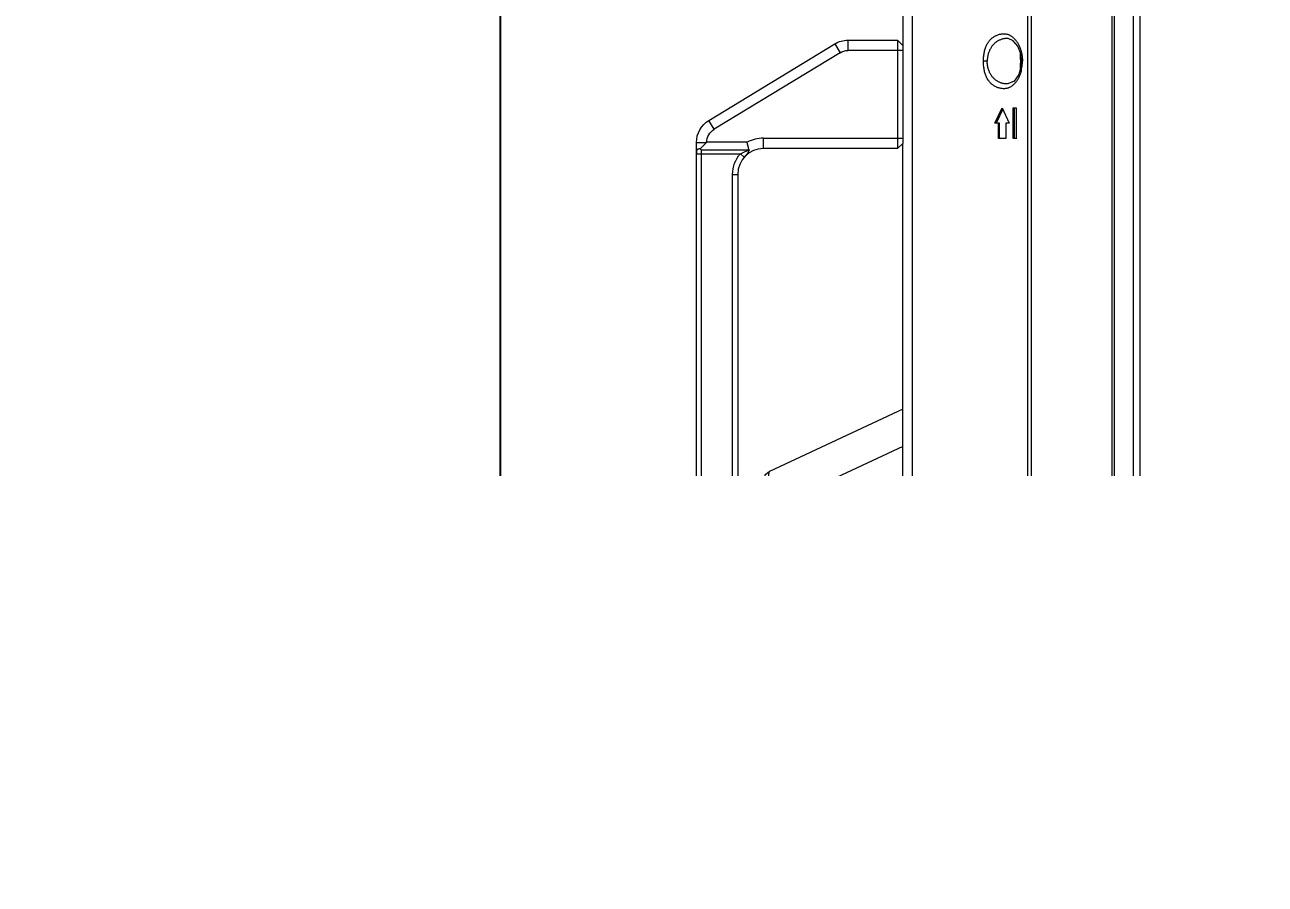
# Model space of a CAD drawing. Extents: x -382 to 1420, y -377 to 265.
# Drawn here: x 392.83 to 402.3, y -157.22 to -150.66 of the extents above; entities that cross this region are included whole.
import ezdxf
from ezdxf import colors
from ezdxf.entities.mleader import LeaderData, LeaderLine
from ezdxf.math import Vec2, Vec3

# ---------------------------------------------------------------- set-up
doc = ezdxf.new("R2010")
doc.units = 0
doc.header["$MEASUREMENT"] = 0
for name, color, linetype in [('AV-Anno-Iden', 154, 'CONTINUOUS'), ('AV-Detl-Obje', 84, 'CONTINUOUS'), ('AV-Detl-Obje-Brkt', 202, 'CONTINUOUS'), ('AV-Detl-Obje-Mont', 232, 'CONTINUOUS'), ('AV-Elev-Dims', 14, 'CONTINUOUS'), ('AV-Elev-Wall', 160, 'CONTINUOUS')]:
    doc.layers.add(name, color=color, linetype=linetype)
doc.styles.get("Standard").update_dxf_attribs({"font": 'arial.ttf'})

# ---------------------------------------------------------------- blocks, each defined once
blk = doc.blocks.new('A$C42D23839')
at = {"layer": 'AV-Detl-Obje-Brkt', "linetype": 'Continuous', "lineweight": 15}
for p, q in [((0.1358, 20.8786), (0, 20.8786)), ((0, 4.3889), (0, 20.8786)), ((0.3123, 20.8786), (0.1358, 20.8786)), ((0.1358, 4.3889), (0.1358, 20.8786)), ((0.3123, 20.8786), (0.3751, 20.8786)), ((0.3751, 20.8617), (0.3751, 20.8786)), ((0.4372, 20.7537), (0.4372, 18.4343))]:
    blk.add_line(p, q, dxfattribs=at)
blk.add_arc((0.3123, 20.7537), 0.1249, 0, 90, dxfattribs=at)
at = {"layer": 'AV-Detl-Obje-Mont', "linetype": 'Continuous', "lineweight": 15}
for p, q in [((1.7844, 21.219), (1.9989, 21.2283)), ((2.007, 21.2205), (2.007, 20.8869)), ((1.6874, 21.1947), (1.6869, 21.1945)), ((1.1789, 20.0062), (1.5605, 21.0548)), ((1.7735, 20.8741), (1.3919, 19.8255)), ((1.9985, 20.884), (1.7735, 20.8741)), ((1.9985, 19.0959), (1.9985, 20.884)), ((2.007, 20.8869), (2.007, 19.0989)), ((1.1638, 18.9818), (1.1638, 19.9207)), ((1.3919, 19.8255), (1.3919, 18.9788)), ((1.0778, 19.5731), (1.0778, 19.5422)), ((1.0778, 19.5731), (1.1638, 19.5731)), ((1.0778, 19.5422), (1.1638, 19.5422)), ((1.1013, 19.5422), (1.1013, 19.4797)), ((1.0076, 19.3752), (1.0076, 19.4797)), ((1.0076, 19.4797), (1.0244, 19.4797)), ((1.0244, 19.4797), (1.0244, 19.3752)), ((1.1638, 19.4797), (1.0244, 19.4797)), ((1.0076, 19.2706), (1.0076, 19.3752)), ((1.0076, 19.3752), (1.0077, 19.3752)), ((1.0077, 19.3752), (1.0244, 19.3752)), ((1.0244, 19.3752), (1.0244, 19.2706)), ((1.1638, 19.3752), (1.0244, 19.3752)), ((0.8374, 18.4383), (1.0076, 19.2394)), ((1.0077, 19.2706), (1.0076, 19.2706)), ((1.0076, 19.2706), (1.0076, 19.2394)), ((1.0076, 19.2394), (1.1638, 19.2394)), ((1.0244, 19.2706), (1.0077, 19.2706)), ((1.1638, 19.2706), (1.0244, 19.2706)), ((2.007, 19.0482), (2.007, 17.8486)), ((1.3925, 18.9739), (1.1716, 18.9739)), ((1.3919, 18.9788), (1.8814, 18.9788)), ((1.8821, 18.9739), (1.3925, 18.9739)), ((1.4136, 18.9583), (1.5386, 18.9583)), ((1.5073, 18.9583), (1.5073, 18.9739)), ((1.8713, 18.9739), (1.8713, 16.7474)), ((1.9025, 18.9756), (1.9025, 17.8486))]:
    blk.add_line(p, q, dxfattribs=at)
at = {"layer": 'AV-Detl-Obje-Mont', "linetype": 'Continuous', "lineweight": 15, "flags": 128}
for points in [[(1.7844, 21.219), (1.778, 21.2113), (1.7726, 21.1891), (1.7685, 21.1539), (1.766, 21.1077), (1.7653, 21.0532), (1.7664, 20.9938), (1.7692, 20.9329), (1.7735, 20.8741)], [(1.5605, 21.0548), (1.5587, 21.0347), (1.5664, 21.012), (1.5836, 20.9875), (1.6093, 20.9623), (1.6427, 20.9373), (1.6823, 20.9137), (1.7265, 20.8923), (1.7735, 20.8741)], [(1.1789, 20.0062), (1.177, 19.9861), (1.1848, 19.9634), (1.2019, 19.9389), (1.2277, 19.9136), (1.261, 19.8887), (1.3006, 19.8651), (1.3448, 19.8437), (1.3919, 19.8255)], [(1.1638, 19.9207), (1.1681, 19.9031), (1.1808, 19.8861), (1.2015, 19.8703), (1.2294, 19.8562), (1.2637, 19.8443), (1.3031, 19.835), (1.3463, 19.8287), (1.3919, 19.8255)]]:
    blk.add_lwpolyline(points, dxfattribs=at)
at = {"layer": 'AV-Detl-Obje-Mont', "linetype": 'Continuous', "lineweight": 15}
for centre, radius, start, end in [((1.7953, 20.9694), 0.2498, 92.5, 160), ((1.9992, 21.2205), 0.00781, 0, 92.5), ((2.0005, 20.8918), 0.0081, 255.58036, 323.06758), ((1.4136, 19.9207), 0.2498, 160, 180), ((1.3512, 19.433), 0.3072, 127.58922, 152.84574), ((1.8814, 19.0959), 0.1171, 270, 0), ((1.8821, 19.0989), 0.1249, 270, 0), ((2.0005, 19.1037), 0.0081, 255.58036, 323.06758), ((1.1716, 18.9818), 0.00781, 180, 270), ((1.4136, 18.9896), 0.0312, 210, 270), ((1.4031, 18.9779), 0.0112, 175.47608, 200.55895), ((1.5386, 18.9896), 0.0312, 270, 330), ((1.8926, 18.9779), 0.0112, 175.47608, 200.55895)]:
    blk.add_arc(centre, radius, start, end, dxfattribs=at)
for centre, major_axis, ratio, start_param, end_param in [((1.9992, 20.9783), (-0.0003, 0.2501), 0.003493, 0.000148, 1.957567), ((1.4136, 18.9818), (0.2498, 0), 0.011959, 3.141593, 4.625123)]:
    blk.add_ellipse(centre, major_axis=major_axis, ratio=ratio, start_param=start_param, end_param=end_param, dxfattribs=at)
blk = doc.blocks.new('A$C90a6f177')
at = {"layer": 'AV-Detl-Obje', "lineweight": 0}
for points in [[(0.0001, 0.3361), (0.0001, 33.0358), (0.0519, 33.0876)], [(0.0519, 33.0876), (0.0519, 0.2844), (0.0001, 0.3361)], [(0.197, 33.1003), (0.197, 0.2717), (0.0519, 0.2844)], [(0.2166, 33.0806), (0.2166, 0.2913), (0.1969, 0.2913)], [(0.8249, 33.0251), (0.8251, 33.0255), (0.8251, 33.0265), (0.8252, 33.0275), (0.8252, 33.0283), (0.8253, 33.0293), (0.8255, 33.0302), (0.8256, 33.0313), (0.8257, 33.0326), (0.8259, 33.0337), (0.826, 33.0344), (0.8263, 33.0348), (0.8266, 33.035), (0.8267, 33.0351), (0.8282, 33.0349), (0.2166, 33.0885), (0.2166, 0.2835)], [(0.8571, 0.4212), (0.8571, 32.8761), (0.8577, 32.8849), (0.8579, 32.8928), (0.8576, 32.9014)], [(0.9128, 28.9813), (0.9338, 29.0331), (0.9677, 29.0727)], [(0.9676, 29.0727), (1.0077, 29.0898)], [(1.0086, 29.0899), (1.0131, 29.0902), (1.0177, 29.0903), (1.0224, 29.0902), (1.0272, 29.0899), (1.0319, 29.0895), (1.0367, 29.0888), (1.0415, 29.088), (1.0463, 29.087), (1.0513, 29.0857), (1.0562, 29.0843), (1.0612, 29.0827), (1.0659, 29.081), (1.0708, 29.0789), (1.0755, 29.0767), (1.0803, 29.0745), (1.0851, 29.0718), (1.0884, 29.0698), (1.0928, 29.067), (1.0974, 29.0641), (1.1016, 29.061), (1.1058, 29.0578), (1.1098, 29.0544), (1.1135, 29.0509), (1.1172, 29.0473), (1.1209, 29.0435), (1.1242, 29.0396), (1.1276, 29.0355), (1.1309, 29.0313), (1.1341, 29.0269), (1.1372, 29.0224), (1.1401, 29.0175), (1.1428, 29.0127), (1.1455, 29.0077), (1.148, 29.0025), (1.1503, 28.9973), (1.1527, 28.9919), (1.1548, 28.9863), (1.1566, 28.9806), (1.1585, 28.9748), (1.1601, 28.9689), (1.1616, 28.9628), (1.1628, 28.9569), (1.164, 28.9507), (1.1648, 28.9446), (1.1656, 28.9384), (1.1662, 28.9321), (1.1665, 28.9259), (1.1667, 28.9196), (1.1667, 28.9171)], [(1.8504, 29.0778), (1.811, 29.0384)], [(0.9048, 28.9247), (0.9129, 28.9814)], [(0.912, 28.972), (0.9117, 28.9736)], [(0.9128, 28.967), (0.912, 28.972)], [(0.912, 28.972), (0.912, 28.972)], [(1.811, 29.0384), (1.811, 28.2904)], [(1.811, 28.9991), (2.2282, 28.9991)], [(0.9093, 28.929), (0.9093, 28.9287), (0.909, 28.9277), (0.9089, 28.9266), (0.9087, 28.9259), (0.9086, 28.9248), (0.9086, 28.9238), (0.9084, 28.9229), (0.9084, 28.9218), (0.9083, 28.9207), (0.9083, 28.9197), (0.9083, 28.9187)], [(0.9083, 28.9187), (0.9083, 28.9158)], [(0.9089, 28.9187), (0.9087, 28.9187), (0.9086, 28.9187), (0.9084, 28.9187), (0.9083, 28.9187)], [(0.9089, 28.9157), (0.9087, 28.9157), (0.9086, 28.9157), (0.9084, 28.9157), (0.9083, 28.9157)], [(0.9089, 28.9158), (0.9089, 28.9187), (0.9089, 28.9206), (0.909, 28.923), (0.9093, 28.9251), (0.9096, 28.9269), (0.9098, 28.9281), (0.91, 28.9285)], [(0.9089, 28.9202), (0.909, 28.9224), (0.9091, 28.9245), (0.9094, 28.9263), (0.9097, 28.9278), (0.91, 28.9285)], [(0.9089, 28.9137), (0.9089, 28.9157)], [(0.912, 28.9352), (0.9117, 28.935), (0.9114, 28.9347), (0.911, 28.9343), (0.9107, 28.9338), (0.9106, 28.9333), (0.9103, 28.9329), (0.9102, 28.9324), (0.9099, 28.9318), (0.9098, 28.9313), (0.9096, 28.9307), (0.9095, 28.9302)], [(0.9099, 28.9285), (0.9104, 28.9299)], [(0.9104, 28.9044), (0.9101, 28.9051)], [(0.9102, 28.9297), (0.9105, 28.9299), (0.9108, 28.9304), (0.9112, 28.9309), (0.9112, 28.9311), (0.9115, 28.9316), (0.9118, 28.9322), (0.9119, 28.9327), (0.912, 28.9334), (0.912, 28.934), (0.912, 28.9345), (0.912, 28.9352)], [(0.9104, 28.9299), (0.9104, 28.9299)], [(0.9119, 28.9352), (0.9121, 28.9352), (0.9122, 28.9352), (0.9124, 28.9352), (0.9125, 28.9352), (0.9126, 28.9352), (0.9128, 28.9352), (0.9131, 28.9352), (0.9133, 28.9352), (0.9133, 28.935), (0.9135, 28.935), (0.9135, 28.9546)], [(0.9132, 28.9607), (0.9128, 28.967)], [(0.9135, 28.9546), (0.9132, 28.9607)], [(0.9953, 28.7178), (0.9991, 28.7159), (1.0033, 28.7142), (1.0075, 28.7127), (1.0118, 28.7114), (1.0162, 28.7102), (1.021, 28.7092), (1.0257, 28.7085), (1.0305, 28.708), (1.0355, 28.7077), (1.0407, 28.7075), (1.046, 28.7077), (1.0514, 28.7081), (1.0568, 28.7088), (1.0623, 28.7095), (1.0679, 28.7107), (1.0734, 28.712), (1.0791, 28.7135), (1.0848, 28.7153), (1.0904, 28.7174), (1.0958, 28.7198), (1.0994, 28.7213), (1.1047, 28.7239), (1.1098, 28.7267), (1.1148, 28.7296), (1.1197, 28.7328), (1.1243, 28.736), (1.1287, 28.7395), (1.1329, 28.7431), (1.1371, 28.7469), (1.1412, 28.7509), (1.1451, 28.755), (1.1489, 28.7595), (1.1526, 28.7641), (1.1561, 28.7689), (1.1596, 28.7739), (1.1629, 28.7791), (1.1659, 28.7846), (1.169, 28.7903), (1.1719, 28.7963), (1.1747, 28.8024), (1.1773, 28.8088), (1.1797, 28.8156), (1.182, 28.8224), (1.1841, 28.8296), (1.1862, 28.837), (1.188, 28.8446), (1.1895, 28.8525), (1.1911, 28.8606), (1.1923, 28.8689), (1.1934, 28.8775), (1.1943, 28.8863), (1.1948, 28.8953), (1.1952, 28.9043), (1.1954, 28.9136), (1.1954, 28.9173)], [(0.912, 28.8623), (0.9128, 28.8673)], [(0.912, 28.8623), (0.912, 28.8623)], [(0.9124, 28.8249), (0.9125, 28.8245), (0.9149, 28.818), (0.9173, 28.8117), (0.9199, 28.8056), (0.9225, 28.7996), (0.9253, 28.7939), (0.9282, 28.7882), (0.9306, 28.7841), (0.9338, 28.7787), (0.9371, 28.7734), (0.9404, 28.7682), (0.9441, 28.7634), (0.9477, 28.7587), (0.9513, 28.7542), (0.955, 28.7498), (0.9589, 28.7457), (0.9627, 28.7417), (0.9667, 28.7381), (0.9707, 28.7346), (0.9746, 28.7313), (0.9788, 28.7282), (0.9828, 28.7253), (0.987, 28.7227), (0.991, 28.7202), (0.9953, 28.7178)], [(0.9128, 28.8673), (0.9132, 28.8735)], [(0.9459, 28.5629), (0.9459, 28.3266)], [(0.9684, 28.5629), (0.9459, 28.5629)], [(0.9588, 28.3267), (0.9588, 28.5629)], [(0.9684, 28.3267), (0.9684, 28.5629)], [(1.0533, 28.5629), (0.9989, 28.4447)], [(1.0484, 28.5524), (1.0951, 28.451)], [(1.1076, 28.4448), (1.0533, 28.5629)], [(0.9989, 28.4448), (1.0249, 28.4448)], [(1.025, 28.4448), (1.025, 28.3267)], [(1.0717, 28.4448), (1.1076, 28.4448)], [(1.0717, 28.3267), (1.0717, 28.4447)], [(1.0815, 28.3267), (1.0815, 28.4447)], [(0.9459, 28.3267), (0.9684, 28.3267)], [(1.025, 28.3267), (1.0815, 28.3267)], [(2.8739, 28.3299), (1.8111, 28.3299)], [(1.811, 24.4326), (1.811, 28.2905), (1.8503, 28.2512)], [(3.3856, 28.2117), (3.0499, 28.2117), (3.0206, 28.1855)], [(1.811, 25.9781), (2.8284, 25.5035)], [(2.8739, 25.5036), (2.8285, 25.5036)], [(2.8936, 24.823), (2.8738, 24.823)], [(2.8936, 24.474), (2.8936, 24.823)], [(2.9015, 24.705), (2.9015, 24.7098), (2.9017, 24.7197), (2.9018, 24.7296), (2.9018, 24.7321), (2.902, 24.7419), (2.902, 24.7443), (2.9021, 24.7541), (2.9021, 24.7566), (2.9022, 24.7665), (2.9024, 24.7726), (2.9025, 24.7787), (2.9027, 24.785), (2.9028, 24.7911), (2.9029, 24.7941), (2.9029, 24.7972), (2.9031, 24.7987), (2.9031, 24.8004), (2.9032, 24.8018), (2.9032, 24.8026), (2.9034, 24.803), (2.9035, 24.8033)], [(2.931, 24.8034), (2.9035, 24.8034)], [(2.9035, 24.8034), (2.9035, 24.8031), (2.9036, 24.8023), (2.9036, 24.802), (2.9037, 24.801), (2.9037, 24.8005), (2.9039, 24.7981), (2.9039, 24.7952), (2.904, 24.7917), (2.9041, 24.7875), (2.9043, 24.7827), (2.9043, 24.7792), (2.9044, 24.7714), (2.9046, 24.7657), (2.9047, 24.7578), (2.9048, 24.75), (2.9048, 24.7421), (2.9048, 24.7403), (2.905, 24.7325), (2.9051, 24.7246)], [(2.9153, 24.8034), (2.9154, 24.8031), (2.9154, 24.8028), (2.9154, 24.8021), (2.9155, 24.8009), (2.9155, 24.7998), (2.9157, 24.7984), (2.9157, 24.796), (2.9158, 24.7935), (2.916, 24.7886), (2.9161, 24.7836), (2.9161, 24.7788), (2.9162, 24.7739), (2.9162, 24.7718), (2.9164, 24.7639), (2.9164, 24.7621), (2.9165, 24.7542), (2.9165, 24.7521), (2.9166, 24.7443), (2.9168, 24.7403), (2.9168, 24.7325), (2.9169, 24.7246)], [(2.9208, 24.7247), (2.9208, 24.7265), (2.9207, 24.7342), (2.9205, 24.7422), (2.9205, 24.7499), (2.9204, 24.7578), (2.9203, 24.7635), (2.9201, 24.7713), (2.9201, 24.7748), (2.92, 24.7827), (2.9198, 24.7876), (2.9197, 24.7916), (2.9197, 24.7952), (2.9196, 24.7981), (2.9194, 24.8003), (2.9194, 24.801), (2.9193, 24.802), (2.9193, 24.8023), (2.9191, 24.803), (2.9191, 24.8033), (2.9191, 24.8034)], [(2.9329, 24.705), (2.9327, 24.7098), (2.9326, 24.7197), (2.9326, 24.7296), (2.9325, 24.7321), (2.9325, 24.7419), (2.9323, 24.7443), (2.9322, 24.7541), (2.9322, 24.7566), (2.932, 24.7665), (2.9319, 24.7726), (2.9318, 24.7787), (2.9318, 24.785), (2.9316, 24.7911), (2.9315, 24.7941), (2.9314, 24.7972), (2.9314, 24.7987), (2.9312, 24.8004), (2.9311, 24.8018), (2.9311, 24.8026), (2.9311, 24.803), (2.9309, 24.8033)], [(2.9034, 24.7247), (2.9034, 24.7246), (2.9034, 24.7243), (2.9036, 24.7234), (2.9036, 24.7233), (2.9037, 24.7222), (2.9037, 24.7218), (2.9038, 24.7198), (2.9038, 24.7196), (2.904, 24.7176), (2.904, 24.7168), (2.9041, 24.7148), (2.9041, 24.7134), (2.9043, 24.7115), (2.9043, 24.7096), (2.9044, 24.7076), (2.9044, 24.7055), (2.9044, 24.705), (2.8936, 24.705)], [(2.9035, 24.7247), (2.9033, 24.7245), (2.9033, 24.7244), (2.9032, 24.7235), (2.9032, 24.7234), (2.903, 24.7222), (2.903, 24.7217), (2.903, 24.7216), (2.9029, 24.7197), (2.9029, 24.7188), (2.9028, 24.7167), (2.9026, 24.7155), (2.9026, 24.7134), (2.9026, 24.7128), (2.9025, 24.7109), (2.9025, 24.709), (2.9023, 24.707), (2.9023, 24.7049)], [(2.9051, 24.7247), (2.9051, 24.7238), (2.9051, 24.7217), (2.9051, 24.7199), (2.9051, 24.7188), (2.9051, 24.7167), (2.9052, 24.7148), (2.9052, 24.7128), (2.9052, 24.7109), (2.9052, 24.709), (2.9052, 24.707), (2.9052, 24.7049)], [(2.9169, 24.7247), (2.9169, 24.7238), (2.9169, 24.7219), (2.9169, 24.7199), (2.9169, 24.7188), (2.917, 24.7167), (2.917, 24.7148), (2.917, 24.7128), (2.917, 24.7109), (2.917, 24.709), (2.917, 24.707), (2.917, 24.7049)], [(2.9211, 24.705), (2.9209, 24.7061), (2.9209, 24.708), (2.9209, 24.71), (2.9209, 24.7108), (2.9209, 24.7129), (2.9209, 24.7148), (2.9209, 24.7168), (2.9208, 24.7187), (2.9208, 24.7207), (2.9208, 24.7226), (2.9208, 24.7247)], [(3.0117, 24.7836), (2.9881, 24.7836)], [(3.0587, 24.74), (3.0587, 24.74)], [(3.0589, 24.7358), (3.0589, 24.738), (3.0589, 24.7388)], [(2.9074, 24.4755), (2.9073, 24.4866), (2.9071, 24.4977), (2.907, 24.5088), (2.907, 24.5201), (2.9069, 24.5312), (2.9067, 24.5423), (2.9067, 24.5534), (2.9066, 24.5577), (2.9064, 24.5688), (2.9064, 24.5799), (2.9063, 24.5869), (2.9062, 24.5956), (2.906, 24.6074), (2.9059, 24.6192), (2.9057, 24.631), (2.9056, 24.6428), (2.9053, 24.6548), (2.9053, 24.6577), (2.905, 24.6695), (2.9049, 24.6813), (2.9046, 24.6932), (2.9044, 24.705)], [(2.9052, 24.705), (2.9054, 24.7012), (2.9054, 24.6894), (2.9055, 24.6776), (2.9056, 24.6696), (2.9058, 24.6578), (2.9059, 24.646), (2.9059, 24.634), (2.906, 24.6222), (2.9062, 24.6104), (2.9063, 24.5986), (2.9063, 24.5868)], [(2.917, 24.705), (2.9172, 24.7012), (2.9173, 24.6894), (2.9173, 24.6776), (2.9174, 24.6696), (2.9176, 24.6578), (2.9177, 24.646), (2.9177, 24.6341), (2.9179, 24.6222), (2.918, 24.6104), (2.9181, 24.5986), (2.9181, 24.5868)], [(2.9222, 24.5869), (2.922, 24.5944), (2.9219, 24.6062), (2.9219, 24.618), (2.9218, 24.6223), (2.9216, 24.6341), (2.9216, 24.6459), (2.9215, 24.6577), (2.9213, 24.6695), (2.9212, 24.6813), (2.9211, 24.6931), (2.9211, 24.705)], [(2.9408, 24.705), (2.9328, 24.705)], [(2.9355, 24.483), (2.9354, 24.4934), (2.9352, 24.5037), (2.9349, 24.5142), (2.9348, 24.5245), (2.9347, 24.5349), (2.9345, 24.5453), (2.9344, 24.5556), (2.9344, 24.5577), (2.9341, 24.568), (2.934, 24.5784), (2.934, 24.5869), (2.9338, 24.5944), (2.9337, 24.6062), (2.9337, 24.618), (2.9335, 24.6223), (2.9335, 24.6341), (2.9334, 24.6459), (2.9333, 24.6577), (2.9331, 24.6695), (2.933, 24.6813), (2.9329, 24.6932), (2.9329, 24.705)], [(2.8961, 24.474), (2.8957, 24.4783), (2.8953, 24.4835), (2.895, 24.4887), (2.8947, 24.494), (2.8947, 24.4948), (2.8945, 24.5001), (2.8943, 24.5053), (2.894, 24.5105), (2.8939, 24.5158), (2.8936, 24.521), (2.8935, 24.5262)], [(2.9181, 24.5869), (2.9182, 24.5802), (2.9184, 24.5692), (2.9184, 24.5583), (2.9185, 24.5541), (2.9185, 24.5433), (2.9187, 24.5321), (2.9188, 24.5213), (2.9188, 24.5103), (2.9189, 24.4995), (2.9191, 24.4885), (2.9192, 24.4776)], [(2.9231, 24.4789), (2.923, 24.4826), (2.923, 24.4933), (2.9228, 24.5043), (2.9227, 24.5113), (2.9227, 24.5221), (2.9226, 24.5329), (2.9224, 24.5436), (2.9224, 24.5544), (2.9223, 24.5653), (2.9221, 24.5761), (2.9221, 24.5868)], [(2.9349, 24.4828), (2.9348, 24.4865), (2.9346, 24.4969), (2.9346, 24.5074), (2.9345, 24.514), (2.9345, 24.5244), (2.9344, 24.5348), (2.9342, 24.5453), (2.9342, 24.5555), (2.9341, 24.5661), (2.9339, 24.5764), (2.9339, 24.5869)], [(3.0191, 24.536), (3.0207, 24.5375)], [(1.8504, 24.4719), (1.811, 24.4326)], [(1.811, 24.4326), (1.811, 23.6846)], [(2.8936, 24.4744), (2.8937, 24.4746)], [(2.8937, 24.4746), (2.894, 24.4741)], [(2.999, 24.4233), (2.9976, 24.4292), (2.9962, 24.435), (2.9947, 24.441), (2.9932, 24.4468), (2.9918, 24.4526), (2.9903, 24.4586), (2.9887, 24.4645), (2.9873, 24.4696), (2.9858, 24.4756), (2.9843, 24.4814), (2.984, 24.482), (3.3462, 24.482)], [(1.811, 24.3932), (2.8738, 24.3932)], [(2.8739, 24.0037), (2.8739, 4.3949)], [(2.2283, 23.724), (1.811, 23.724)], [(1.811, 4.628), (1.811, 23.6846), (1.8503, 23.6452)]]:
    blk.add_lwpolyline(points, dxfattribs=at)
for points in [[(0.8329, 0.3717, -0.043102), (0.8282, 0.4213), (0.8282, 32.8761), (0.8571, 32.8761), (1.7398, 31.2006), (1.811, 31.2006)], [(1.7398, 31.7576, -0.15359), (1.811, 31.5318), (1.811, 29.0384)], [(1.7685, 31.6808), (1.77, 31.6704), (1.7712, 31.6597), (1.7725, 31.6487), (1.7736, 31.6372), (1.7746, 31.6253), (1.7753, 31.6129), (1.7758, 31.5997), (1.7762, 31.5858), (1.7764, 31.5708), (1.7765, 31.5547), (1.7764, 31.5364), (1.7761, 31.515), (1.7758, 31.4999), (1.7753, 31.474), (1.775, 31.4643), (1.7743, 31.4425), (1.7734, 31.423, -0.020283), (1.7633, 31.2979, -0.020006), (1.7551, 31.2492, -0.043101), (1.7398, 31.2006), (1.7398, 4.572)], [(0.9128, 28.868), (0.9132, 28.8736), (0.9135, 28.8798), (0.9135, 28.8994, 0.246156), (0.9096, 28.9042), (0.9093, 28.9053), (0.909, 28.9064), (0.9089, 28.9075), (0.9087, 28.9088), (0.9086, 28.9099), (0.9085, 28.911), (0.9085, 28.9122), (0.9085, 28.9125), (0.9083, 28.9136), (0.9083, 28.9149), (0.9088, 28.9137), (0.909, 28.9112), (0.9093, 28.9091), (0.9095, 28.9074), (0.9098, 28.906), (0.9098, 28.9059), (0.9097, 28.907), (0.9094, 28.9085), (0.9091, 28.9103), (0.909, 28.9123), (0.9088, 28.9143), (0.9047, 28.9172), (0.9072, 28.8807), (0.9257, 28.8168), (0.9619, 28.7661), (1.0085, 28.7444), (1.0132, 28.7441), (1.0178, 28.744), (1.0224, 28.7441), (1.0271, 28.7444), (1.0318, 28.7448), (1.0367, 28.7455), (1.0415, 28.7464), (1.0464, 28.7473), (1.0513, 28.7486), (1.0561, 28.75), (1.0611, 28.7516), (1.0659, 28.7534), (1.0709, 28.7554), (1.0756, 28.7576), (1.0803, 28.76), (1.085, 28.7625), (1.0885, 28.7644), (1.0929, 28.7673), (1.0974, 28.7703), (1.1015, 28.7733), (1.1058, 28.7766), (1.1097, 28.78), (1.1135, 28.7834), (1.1172, 28.7871), (1.1208, 28.7908), (1.1242, 28.7947), (1.1277, 28.7987), (1.1308, 28.803), (1.1342, 28.8073), (1.1371, 28.8121), (1.1402, 28.8166), (1.1428, 28.8216), (1.1456, 28.8266), (1.1479, 28.8318), (1.1504, 28.8371), (1.1526, 28.8425), (1.1547, 28.848), (1.1567, 28.8537), (1.1585, 28.8595), (1.16, 28.8654), (1.1615, 28.8714), (1.1629, 28.8775), (1.1639, 28.8836), (1.1647, 28.8898), (1.1656, 28.8959), (1.1661, 28.9022), (1.1664, 28.9084), (1.1667, 28.9145), (1.1667, 28.9172), (1.1954, 28.9171), (1.1954, 28.9212), (1.1952, 28.9303), (1.1948, 28.9395), (1.1943, 28.9485), (1.1933, 28.9571), (1.1923, 28.9657), (1.1909, 28.9741), (1.1894, 28.9823), (1.1879, 28.99), (1.1861, 28.9977), (1.184, 29.0052), (1.1819, 29.0123), (1.1795, 29.0192), (1.177, 29.0259), (1.1745, 29.0323), (1.1718, 29.0384), (1.1689, 29.0443), (1.1658, 29.05), (1.1626, 29.0556), (1.1594, 29.0607), (1.1559, 29.0657), (1.1525, 29.0706), (1.1487, 29.0752), (1.145, 29.0795), (1.1411, 29.0838), (1.1369, 29.0877), (1.1327, 29.0916), (1.1284, 29.095), (1.124, 29.0985), (1.1194, 29.1017), (1.1146, 29.1047), (1.1096, 29.1078), (1.1044, 29.1104), (1.0991, 29.1131), (1.0954, 29.1147), (1.09, 29.117), (1.0844, 29.1191), (1.0787, 29.1209), (1.073, 29.1224), (1.0675, 29.1238), (1.0619, 29.1249), (1.0564, 29.1256), (1.0509, 29.1263), (1.0455, 29.1266), (1.0403, 29.1267), (1.0351, 29.1266), (1.0301, 29.1263), (1.0253, 29.1257), (1.0204, 29.1249), (1.0157, 29.1241), (1.0112, 29.1228), (1.0069, 29.1216), (1.0028, 29.1199), (0.9987, 29.1182), (0.9949, 29.1163), (0.9906, 29.1139), (0.9866, 29.1114), (0.9824, 29.1088), (0.9784, 29.1059), (0.9742, 29.1027), (0.9703, 29.0993), (0.9663, 29.0959), (0.9622, 29.0921), (0.9585, 29.0882), (0.9547, 29.0841), (0.9509, 29.0798), (0.9473, 29.0752), (0.9436, 29.0704), (0.9402, 29.0656), (0.9367, 29.0604), (0.9334, 29.0552), (0.9303, 29.0498), (0.9281, 29.046), (0.9253, 29.0403), (0.9224, 29.0346), (0.9198, 29.0286), (0.9173, 29.0225), (0.9149, 29.0161), (0.9125, 29.0096), (0.9124, 29.0095, 0.018125), (0.9063, 28.9885, 0.0201), (0.903, 28.9735, 0.023931), (0.9, 28.9552, 0.019027), (0.8977, 28.9276, 0.009998), (0.8976, 28.9172)], [(2.2896, 28.9819), (3.2501, 28.3988), (3.2909, 28.4661), (2.3304, 29.0492), (2.2896, 28.982, 0.137124), (2.2283, 28.9991), (2.2283, 29.0778), (1.8504, 29.0779), (1.8504, 28.2511), (2.8739, 28.2511, -0.414167), (3.0707, 28.0543), (3.0707, 24.6688), (3.1101, 24.6688), (3.1101, 28.0543), (3.0707, 28.0543)], [(0.9064, 28.8459, -0.018051), (0.9038, 28.8568, -0.018231), (0.9001, 28.879, -0.022807), (0.8979, 28.9062, -0.009248), (0.8976, 28.9172), (0.9048, 28.9172), (0.9048, 28.9247)], [(2.8739, 28.2511), (2.8739, 28.3299, -0.118951), (2.999, 28.2998), (3.3069, 28.2998), (3.3583, 28.2483), (3.359, 28.2483), (3.3639, 28.2479), (3.3674, 28.2475), (3.3701, 28.247), (3.3726, 28.2465), (3.3746, 28.2458), (3.3764, 28.2452), (3.3779, 28.2444), (3.3792, 28.2436), (3.3803, 28.2426), (3.3814, 28.2416), (3.3822, 28.2404), (3.3829, 28.239), (3.3836, 28.2373), (3.3843, 28.2355), (3.3847, 28.2333), (3.3851, 28.2308), (3.3851, 28.2305), (3.3854, 28.2275), (3.3857, 28.2241), (3.3857, 28.2201), (3.3857, 28.2169), (3.3855, 28.2118)], [(3.2909, 24.257, 0.262485), (3.3856, 24.4253), (3.3856, 28.2978), (3.3088, 28.2978, 0.257923), (3.2501, 28.3988)], [(3.1101, 28.0543, 0.184929), (3.0499, 28.2118, 0.0625), (2.9843, 28.2375), (2.9841, 28.2379), (2.984, 28.2381), (2.9839, 28.2386), (2.9839, 28.2388), (2.9839, 28.2393), (2.9839, 28.2395), (2.9839, 28.24), (2.984, 28.2402), (2.9841, 28.2405), (2.9844, 28.2408, 0.142437), (3.0083, 28.1983, -0.016871), (3.0191, 28.1871), (3.0206, 28.1856)], [(3.3583, 24.4748, 0.012024), (3.3463, 24.482), (3.3463, 28.2411), (2.9841, 28.2412), (2.9856, 28.247), (2.9873, 28.2528), (2.9888, 28.2587), (2.9903, 28.2645), (2.9917, 28.2705), (2.9932, 28.2763), (2.9948, 28.2821), (2.995, 28.2834), (2.9964, 28.2893), (2.998, 28.2952), (2.9991, 28.2998)], [(1.811, 26.2635), (2.8285, 25.789), (2.8293, 25.7886), (2.83, 25.7879), (2.8307, 25.7871), (2.8314, 25.7861), (2.8318, 25.7847), (2.8323, 25.783), (2.8328, 25.7816), (2.8333, 25.7794), (2.8339, 25.7768), (2.8344, 25.7741), (2.835, 25.7716), (2.8354, 25.769), (2.8357, 25.7664), (2.836, 25.7638, -0.031603), (2.8385, 25.7015), (2.8385, 25.6922, -0.010523), (2.8358, 25.6101, -0.00688), (2.8285, 25.5036), (2.8285, 24.4719)], [(2.3304, 23.6738, -0.137798), (2.2284, 23.6452), (1.8504, 23.6452), (1.8504, 24.4719), (2.8739, 24.4719), (2.8739, 25.7177, 0.291295), (2.8285, 25.789)], [(2.9881, 24.5088), (2.9881, 24.7836, 0.414096), (2.9408, 24.7364), (2.9408, 24.4848)], [(3.0589, 24.6008), (3.0587, 24.7395), (3.0587, 24.7399, 0.393945), (3.0117, 24.7836), (3.0117, 24.5295)], [(3.3856, 24.4253), (3.307, 24.4233), (2.999, 24.4233, -0.118951), (2.8739, 24.3932), (2.8739, 24.4719, 0.41446), (3.0702, 24.6682)], [(3.2501, 24.3243, 0.257923), (3.3069, 24.4233), (3.3583, 24.4748), (3.359, 24.4748), (3.3639, 24.4752), (3.3674, 24.4756), (3.3701, 24.476), (3.3726, 24.4766), (3.3746, 24.4773), (3.3764, 24.4778), (3.3779, 24.4786), (3.3792, 24.4795), (3.3803, 24.4805), (3.3814, 24.4816), (3.3822, 24.4827), (3.3829, 24.4841), (3.3836, 24.4857), (3.3843, 24.4875), (3.3847, 24.4898), (3.3851, 24.4923), (3.3851, 24.4924), (3.3854, 24.4956), (3.3857, 24.4989), (3.3857, 24.5029), (3.3857, 24.5061), (3.3856, 24.5113), (3.0499, 24.5113), (3.0191, 24.536, -0.015786), (3.0083, 24.5248, 0.144477), (2.9843, 24.4856, 0.061741), (3.0499, 24.5113, 0.184573), (3.1102, 24.6688)], [(2.2896, 23.7411), (2.3304, 23.6738), (3.2909, 24.257), (3.2501, 24.3243), (2.2896, 23.7411, -0.137855), (2.2283, 23.724), (2.2283, 23.6452)], [(2.8285, 23.9761), (2.8285, 9.0325, 0.139452), (2.5034, 9.0803, 0.006153), (2.4723, 9.078), (1.8503, 9.0235)]]:
    blk.add_lwpolyline(points, format="xyb", dxfattribs=at)
blk.add_lwpolyline([(0.9102, 28.9047, -0.193235), (0.912, 28.8992), (0.9121, 28.8992), (0.9123, 28.8992), (0.9124, 28.8992), (0.9125, 28.8992), (0.9127, 28.8992), (0.9128, 28.8992), (0.913, 28.8992), (0.9131, 28.8992), (0.9132, 28.8992), (0.9134, 28.8992), (0.9135, 28.8994, -0.180893)], format="xyb", close=True, dxfattribs=at)
for centre, radius, start, end in [((2.2283, 28.8811), 0.1967, 58.71118, 89.97541), ((3.1894, 28.2981), 0.1962, 359.92587, 58.84802), ((3.2413, 28.4305), 0.2165, 299.00419, 302.72943), ((2.9902, 24.4833), 0.00637, 159.09693, 192.10566)]:
    blk.add_arc(centre, radius, start, end, dxfattribs=at)
for points in [[(0.9076, 28.9937), (0.9071, 28.992), (0.9067, 28.9902), (0.9063, 28.9884)], [(0.912, 28.972), (0.912, 28.9725), (0.9119, 28.9731), (0.9117, 28.9735)], [(0.9128, 28.9666), (0.9125, 28.9684), (0.9124, 28.9702), (0.912, 28.972)], [(0.9095, 28.9301), (0.9094, 28.9299), (0.9094, 28.9294), (0.9093, 28.929)], [(0.9099, 28.9285), (0.9122, 28.9299), (0.9134, 28.9324), (0.9134, 28.935)], [(0.9132, 28.9609), (0.9132, 28.9628), (0.9129, 28.9647), (0.9128, 28.9667)], [(0.9132, 28.9609), (0.9133, 28.9588), (0.9135, 28.9567), (0.9135, 28.9546)], [(0.9132, 28.8717), (0.9132, 28.8724), (0.9132, 28.8732), (0.9133, 28.8739)], [(0.9135, 28.8798), (0.9135, 28.8778), (0.9133, 28.8759), (0.9133, 28.8739)], [(0.9063, 28.8459), (0.9067, 28.8441), (0.9073, 28.8423), (0.9077, 28.8405)], [(0.9076, 28.8405), (0.9092, 28.8352), (0.9106, 28.8301), (0.9124, 28.8249)], [(0.912, 28.8623), (0.9121, 28.8627), (0.9121, 28.8632), (0.9123, 28.8637)], [(0.9123, 28.8637), (0.9125, 28.8651), (0.9127, 28.8666), (0.9128, 28.868)], [(3.0191, 28.1871), (3.0183, 28.188), (3.0176, 28.1888), (3.0168, 28.1896)], [(3.0589, 24.7388), (3.0589, 24.739), (3.0589, 24.7392), (3.0587, 24.7395)]]:
    blk.add_open_spline(points, degree=3, dxfattribs=at)

msp = doc.modelspace()

# ---------------------------------------------------------------- linework, layer by layer
at = {"layer": 'AV-Elev-Wall'}
msp.add_line((396.46343, -225.46274), (396.46343, -116.46274), dxfattribs=at)

# ---------------------------------------------------------------- block references
at = {"layer": 'AV-Anno-Iden', "xscale": -1}
msp.add_blockref('A$C42D23839', (398.47045, -176.09651), dxfattribs=at)
at = {"layer": 'AV-Detl-Obje', "lineweight": 0, "xscale": -1}
msp.add_blockref('A$C90a6f177', (401.34448, -179.85944), dxfattribs=at)

# ---------------------------------------------------------------- leaders
at = {"layer": 'AV-Elev-Dims'}
ml = msp.add_multileader_mtext('Standard', dxfattribs=at)
ml.set_content('NEC E658 65" DISPLAY\\PW CHIEF LTM1U TILT MOUNT', color=256)
ml.set_leader_properties()
ml.build(insert=Vec2(0, 0))
ml.multileader.update_dxf_attribs({"leader_type": 2, "dogleg_length": 0.36, "arrow_head_size": 2.25, "scale": 24})
ctx = ml.context
ctx.base_point, ctx.scale, ctx.char_height, ctx.arrow_head_size, ctx.landing_gap_size, ctx.plane_origin = Vec3(101.57763, -149.09103), 24, 1.875, 2.25, 2.16, Vec3(87.125, -153.41108)
notes = []
notes.append((ctx, [(0, (1, 1, 0), (92.93763, -149.09103), (1, 0), 8.64, [(0, [(87.75, -155.41108), (94.46311, -150.35504), (96.36031, -153.19906), (98.73182, -148.61702)], 0, [])])]))
ctx.mtext.insert, ctx.mtext.width, ctx.mtext.flow_direction = Vec3(103.73763, -148.13754), 39.1374344, 5
for ctx, leaders in notes:
    for number, flags, end, landing, length, lines in leaders:
        leader = LeaderData()
        leader.index, (leader.has_last_leader_line, leader.has_dogleg_vector, leader.attachment_direction) = number, flags
        leader.last_leader_point, leader.dogleg_vector, leader.dogleg_length = Vec3(end), Vec3(landing), length
        for number, points, colour, breaks in lines:
            line = LeaderLine()
            line.index, line.vertices, line.color, line.breaks = number, Vec3.list(points), colors.encode_raw_color(colour), breaks
            leader.lines.append(line)
        ctx.leaders.append(leader)

# ---------------------------------------------------------------- next in the draw order: leaders
ml = msp.add_multileader_mtext('Standard', dxfattribs=at)
ml.set_content('\\A1;REINFORCE WALL PLYWOOD\\PBACKING (3\'-0" WIDTH,\\P2\'-0" HIGH & 1/2" THICK) BY OTHERS', color=256)
ml.set_leader_properties()
ml.build(insert=Vec2(0, 0))
ml.multileader.update_dxf_attribs({"leader_type": 2, "dogleg_length": 0.36, "arrow_head_size": 2.25, "scale": 24})
ctx = ml.context
ctx.base_point, ctx.scale, ctx.char_height, ctx.arrow_head_size, ctx.landing_gap_size, ctx.plane_origin = Vec3(258.49121, -155.31904), 24, 1.875, 2.25, 2.16, Vec3(124.00705, -176.75656)
notes = []
notes.append((ctx, [(1, (1, 1, 0), (249.85121, -155.31904), (1, 0), 8.64, [(0, [(237.61932, -155.63189), (253.6103, -156.20928), (254.01175, -157.63925), (256.98089, -155.55476)], 0, [])])]))
ctx.mtext.insert, ctx.mtext.width, ctx.mtext.flow_direction = Vec3(260.65121, -154.10592), 48.2953978, 5
ctx.mtext.has_bg_fill, ctx.mtext.bg_color, ctx.mtext.bg_scale_factor, ctx.mtext.bg_transparency, ctx.mtext.use_window_bg_color = 1, -1073741824, 1, 0, 1
for ctx, leaders in notes:
    for number, flags, end, landing, length, lines in leaders:
        leader = LeaderData()
        leader.index, (leader.has_last_leader_line, leader.has_dogleg_vector, leader.attachment_direction) = number, flags
        leader.last_leader_point, leader.dogleg_vector, leader.dogleg_length = Vec3(end), Vec3(landing), length
        for number, points, colour, breaks in lines:
            line = LeaderLine()
            line.index, line.vertices, line.color, line.breaks = number, Vec3.list(points), colors.encode_raw_color(colour), breaks
            leader.lines.append(line)
        ctx.leaders.append(leader)

doc.saveas('drawing.dxf')
